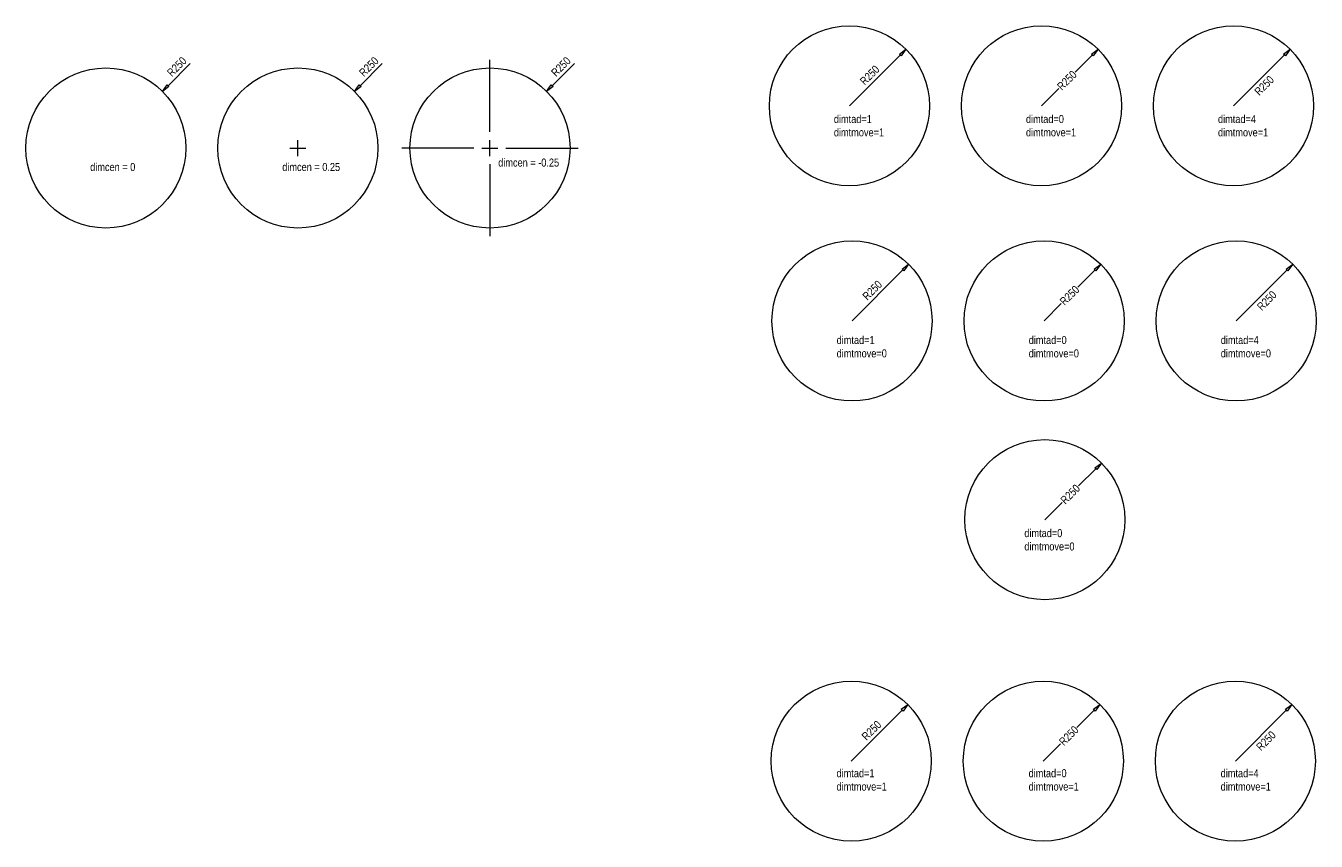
# Model space of a CAD drawing. Header units: metres. Extents: x -4.5 to 36.4, y -48.1 to 3.1.
# Drawn here: x -4.35 to 35.96, y -48.11 to -22.65 of the extents above; entities that cross this region are included whole.
import ezdxf

# ---------------------------------------------------------------- set-up
doc = ezdxf.new("R2010")
doc.units = ezdxf.units.M
doc.styles.add('OpenSansCondensed-Light', font='OpenSansCondensed-Light.ttf')
doc.dimstyles.new('EZ_RADIUS', dxfattribs={"dimtxt": 0.25, "dimasz": 0.25, "dimexe": 0.375, "dimexo": 0.125, "dimgap": 0.1, "dimtad": 1, "dimlfac": 100, "dimdsep": 46, "dimtxsty": 'OpenSansCondensed-Light', "dimblk": 'CLOSEDBLANK', "dimcen": 0.25, "dimadec": 0, "dimazin": 0, "dimtfac": 1, "dimtofl": 0, "dimtmove": 1, "dimatfit": 3, "dimarcsym": 0})
doc.dimstyles.new('EZ_RADIUS_INSIDE', dxfattribs={"dimtxt": 0.25, "dimasz": 0.25, "dimexe": 0.375, "dimexo": 0.125, "dimgap": 0.1, "dimtad": 0, "dimlfac": 100, "dimdsep": 46, "dimtxsty": 'OpenSansCondensed-Light', "dimblk": 'CLOSEDBLANK', "dimcen": 0.25, "dimadec": 0, "dimazin": 0, "dimtfac": 1, "dimtix": 1, "dimtofl": 0, "dimtmove": 0, "dimatfit": 0, "dimarcsym": 0})

# ---------------------------------------------------------------- blocks, each defined once
blk = doc.blocks.new('_CLOSEDBLANK')
at = {"color": 0, "linetype": 'ByBlock'}
blk.add_lwpolyline([(-1, 0.16), (0, 0), (-1, -0.16)], close=True, dxfattribs=at)
blk = doc.blocks.new('*D120')
at = {"color": 0, "lineweight": -2}
blk.add_line((21.382, -25.146), (22.973, -23.555), dxfattribs=at)
at = {"layer": 'Defpoints', "color": 0}
for p in [(23.149, -23.378), (21.382, -25.146)]:
    blk.add_point(p, dxfattribs=at)
at = {"color": 0, "lineweight": -2, "xscale": 0.25, "yscale": 0.25, "zscale": 0.25, "rotation": 45}
blk.add_blockref('_CLOSEDBLANK', (23.149, -23.378), dxfattribs=at)
at = {"color": 0, "insert": (22.015, -24.189), "char_height": 0.25, "attachment_point": 5, "rotation": 45, "style": 'OpenSansCondensed-Light'}
blk.add_mtext('R250', dxfattribs=at)
blk = doc.blocks.new('*D121')
at = {"color": 0, "lineweight": -2}
for p, q in [((28.434, -24.094), (28.973, -23.555)), ((27.92, -24.607), (27.382, -25.146))]:
    blk.add_line(p, q, dxfattribs=at)
at = {"layer": 'Defpoints', "color": 0}
for p in [(29.149, -23.378), (27.382, -25.146)]:
    blk.add_point(p, dxfattribs=at)
at = {"color": 0, "lineweight": -2, "xscale": 0.25, "yscale": 0.25, "zscale": 0.25, "rotation": 45}
blk.add_blockref('_CLOSEDBLANK', (29.149, -23.378), dxfattribs=at)
at = {"color": 0, "insert": (28.177, -24.351), "char_height": 0.25, "attachment_point": 5, "rotation": 45, "style": 'OpenSansCondensed-Light'}
blk.add_mtext('R250', dxfattribs=at)
blk = doc.blocks.new('*D122')
at = {"color": 0, "lineweight": -2}
blk.add_line((33.382, -25.146), (34.973, -23.555), dxfattribs=at)
at = {"layer": 'Defpoints', "color": 0}
for p in [(35.149, -23.378), (33.382, -25.146)]:
    blk.add_point(p, dxfattribs=at)
at = {"color": 0, "lineweight": -2, "xscale": 0.25, "yscale": 0.25, "zscale": 0.25, "rotation": 45}
blk.add_blockref('_CLOSEDBLANK', (35.149, -23.378), dxfattribs=at)
at = {"color": 0, "insert": (34.339, -24.512), "char_height": 0.25, "attachment_point": 5, "rotation": 45, "style": 'OpenSansCondensed-Light'}
blk.add_mtext('R250', dxfattribs=at)
blk = doc.blocks.new('*D127')
at = {"color": 0, "lineweight": -2}
blk.add_line((21.464, -31.862), (23.055, -30.271), dxfattribs=at)
at = {"layer": 'Defpoints', "color": 0}
for p in [(23.231, -30.094), (21.464, -31.862)]:
    blk.add_point(p, dxfattribs=at)
at = {"color": 0, "lineweight": -2, "xscale": 0.25, "yscale": 0.25, "zscale": 0.25, "rotation": 45}
blk.add_blockref('_CLOSEDBLANK', (23.231, -30.094), dxfattribs=at)
at = {"color": 0, "insert": (22.097, -30.905), "char_height": 0.25, "attachment_point": 5, "rotation": 45, "style": 'OpenSansCondensed-Light'}
blk.add_mtext('R250', dxfattribs=at)
blk = doc.blocks.new('*D128')
at = {"color": 0, "lineweight": -2}
for p, q in [((28.516, -30.809), (29.055, -30.271)), ((28.002, -31.323), (27.464, -31.862))]:
    blk.add_line(p, q, dxfattribs=at)
at = {"layer": 'Defpoints', "color": 0}
for p in [(29.231, -30.094), (27.464, -31.862)]:
    blk.add_point(p, dxfattribs=at)
at = {"color": 0, "lineweight": -2, "xscale": 0.25, "yscale": 0.25, "zscale": 0.25, "rotation": 45}
blk.add_blockref('_CLOSEDBLANK', (29.231, -30.094), dxfattribs=at)
at = {"color": 0, "insert": (28.259, -31.066), "char_height": 0.25, "attachment_point": 5, "rotation": 45, "style": 'OpenSansCondensed-Light'}
blk.add_mtext('R250', dxfattribs=at)
blk = doc.blocks.new('*D129')
at = {"color": 0, "lineweight": -2}
blk.add_line((33.464, -31.862), (35.055, -30.271), dxfattribs=at)
at = {"layer": 'Defpoints', "color": 0}
for p in [(35.231, -30.094), (33.464, -31.862)]:
    blk.add_point(p, dxfattribs=at)
at = {"color": 0, "lineweight": -2, "xscale": 0.25, "yscale": 0.25, "zscale": 0.25, "rotation": 45}
blk.add_blockref('_CLOSEDBLANK', (35.231, -30.094), dxfattribs=at)
at = {"color": 0, "insert": (34.421, -31.228), "char_height": 0.25, "attachment_point": 5, "rotation": 45, "style": 'OpenSansCondensed-Light'}
blk.add_mtext('R250', dxfattribs=at)
blk = doc.blocks.new('*D132')
at = {"color": 0, "lineweight": -2}
for p, q in [((28.539, -37.017), (29.078, -36.478)), ((28.025, -37.53), (27.487, -38.069))]:
    blk.add_line(p, q, dxfattribs=at)
at = {"layer": 'Defpoints', "color": 0}
for p in [(29.255, -36.301), (27.487, -38.069)]:
    blk.add_point(p, dxfattribs=at)
at = {"color": 0, "lineweight": -2, "xscale": 0.25, "yscale": 0.25, "zscale": 0.25, "rotation": 45}
blk.add_blockref('_CLOSEDBLANK', (29.255, -36.301), dxfattribs=at)
at = {"color": 0, "insert": (28.282, -37.273), "char_height": 0.25, "attachment_point": 5, "rotation": 45, "style": 'OpenSansCondensed-Light'}
blk.add_mtext('R250', dxfattribs=at)
blk = doc.blocks.new('*D137')
at = {"color": 0, "lineweight": -2}
blk.add_line((21.439, -45.609), (23.03, -44.018), dxfattribs=at)
at = {"layer": 'Defpoints', "color": 0}
for p in [(23.207, -43.841), (21.439, -45.609)]:
    blk.add_point(p, dxfattribs=at)
at = {"color": 0, "lineweight": -2, "xscale": 0.25, "yscale": 0.25, "zscale": 0.25, "rotation": 45}
blk.add_blockref('_CLOSEDBLANK', (23.207, -43.841), dxfattribs=at)
at = {"color": 0, "insert": (22.073, -44.652), "char_height": 0.25, "attachment_point": 5, "rotation": 45, "style": 'OpenSansCondensed-Light'}
blk.add_mtext('R250', dxfattribs=at)
blk = doc.blocks.new('*D138')
at = {"color": 0, "lineweight": -2}
for p, q in [((28.491, -44.557), (29.03, -44.018)), ((27.978, -45.07), (27.439, -45.609))]:
    blk.add_line(p, q, dxfattribs=at)
at = {"layer": 'Defpoints', "color": 0}
for p in [(29.207, -43.841), (27.439, -45.609)]:
    blk.add_point(p, dxfattribs=at)
at = {"color": 0, "lineweight": -2, "xscale": 0.25, "yscale": 0.25, "zscale": 0.25, "rotation": 45}
blk.add_blockref('_CLOSEDBLANK', (29.207, -43.841), dxfattribs=at)
at = {"color": 0, "insert": (28.235, -44.814), "char_height": 0.25, "attachment_point": 5, "rotation": 45, "style": 'OpenSansCondensed-Light'}
blk.add_mtext('R250', dxfattribs=at)
blk = doc.blocks.new('*D139')
at = {"color": 0, "lineweight": -2}
blk.add_line((33.439, -45.609), (35.03, -44.018), dxfattribs=at)
at = {"layer": 'Defpoints', "color": 0}
for p in [(35.207, -43.841), (33.439, -45.609)]:
    blk.add_point(p, dxfattribs=at)
at = {"color": 0, "lineweight": -2, "xscale": 0.25, "yscale": 0.25, "zscale": 0.25, "rotation": 45}
blk.add_blockref('_CLOSEDBLANK', (35.207, -43.841), dxfattribs=at)
at = {"color": 0, "insert": (34.396, -44.975), "char_height": 0.25, "attachment_point": 5, "rotation": 45, "style": 'OpenSansCondensed-Light'}
blk.add_mtext('R250', dxfattribs=at)
blk = doc.blocks.new('*D158')
at = {"color": 0, "lineweight": -2}
blk.add_line((0.789, -23.827), (0.098, -24.518), dxfattribs=at)
at = {"layer": 'Defpoints', "color": 0}
for p in [(-0.079, -24.694), (-1.846, -26.462)]:
    blk.add_point(p, dxfattribs=at)
at = {"color": 0, "lineweight": -2, "xscale": 0.25, "yscale": 0.25, "zscale": 0.25, "rotation": 225}
blk.add_blockref('_CLOSEDBLANK', (-0.079, -24.694), dxfattribs=at)
at = {"color": 0, "insert": (0.37, -23.922), "char_height": 0.25, "attachment_point": 5, "rotation": 45, "style": 'OpenSansCondensed-Light'}
blk.add_mtext('R250', dxfattribs=at)
blk = doc.blocks.new('*D159')
at = {"color": 0, "lineweight": -2}
blk.add_line((6.789, -23.827), (6.098, -24.518), dxfattribs=at)
at = {"color": 0}
for p, q in [((3.904, -26.462), (4.404, -26.462)), ((4.154, -26.712), (4.154, -26.212))]:
    blk.add_line(p, q, dxfattribs=at)
at = {"layer": 'Defpoints', "color": 0}
for p in [(5.921, -24.694), (4.154, -26.462)]:
    blk.add_point(p, dxfattribs=at)
at = {"color": 0, "lineweight": -2, "xscale": 0.25, "yscale": 0.25, "zscale": 0.25, "rotation": 225}
blk.add_blockref('_CLOSEDBLANK', (5.921, -24.694), dxfattribs=at)
at = {"color": 0, "insert": (6.37, -23.922), "char_height": 0.25, "attachment_point": 5, "rotation": 45, "style": 'OpenSansCondensed-Light'}
blk.add_mtext('R250', dxfattribs=at)
blk = doc.blocks.new('*D160')
at = {"color": 0}
for p, q in [((10.154, -25.962), (10.154, -23.712)), ((9.654, -26.462), (7.404, -26.462)), ((9.904, -26.462), (10.404, -26.462)), ((10.154, -26.712), (10.154, -26.212)), ((10.654, -26.462), (12.904, -26.462)), ((10.154, -26.962), (10.154, -29.212))]:
    blk.add_line(p, q, dxfattribs=at)
at = {"color": 0, "lineweight": -2}
blk.add_line((12.789, -23.827), (12.098, -24.518), dxfattribs=at)
at = {"layer": 'Defpoints', "color": 0}
for p in [(11.921, -24.694), (10.154, -26.462)]:
    blk.add_point(p, dxfattribs=at)
at = {"color": 0, "lineweight": -2, "xscale": 0.25, "yscale": 0.25, "zscale": 0.25, "rotation": 225}
blk.add_blockref('_CLOSEDBLANK', (11.921, -24.694), dxfattribs=at)
at = {"color": 0, "insert": (12.37, -23.922), "char_height": 0.25, "attachment_point": 5, "rotation": 45, "style": 'OpenSansCondensed-Light'}
blk.add_mtext('R250', dxfattribs=at)

msp = doc.modelspace()

# ---------------------------------------------------------------- linework, layer by layer
for centre in [(21.38155, -25.14606), (27.38155, -25.14606), (33.38155, -25.14606), (-1.84633, -26.46217), (4.15367, -26.46217), (10.15367, -26.46217), (21.46362, -31.86166), (27.46362, -31.86166), (33.46362, -31.86166), (27.48686, -38.06887), (21.43911, -45.60905), (27.43911, -45.60905), (33.43911, -45.60905)]:
    msp.add_circle(centre, 2.5)

# ---------------------------------------------------------------- texts
at = {"char_height": 0.25, "attachment_point": 1, "style": 'OpenSansCondensed-Light'}
for s, insert, width in [('\\C5;dimtad=1\\Pdimtmove=1', (20.89637, -25.43215), 1.0286902), ('\\C5;dimtad=0\\Pdimtmove=1', (26.89637, -25.43215), 1.0286902), ('\\C5;dimtad=4\\Pdimtmove=1', (32.89637, -25.43215), 1.0286902), ('\\C5;dimcen = 0', (-2.33504, -26.93043), 1.8053115), ('\\C5;dimcen = 0.25', (3.66496, -26.93043), 2.0935421), ('\\C5;dimcen = -0.25', (10.41115, -26.79187), 1.85335), ('\\C5;dimtad=1\\Pdimtmove=0', (20.98324, -32.33409), 1.0286902), ('\\C5;dimtad=0\\Pdimtmove=0', (26.98324, -32.33409), 1.0286902), ('\\C5;dimtad=4\\Pdimtmove=0', (32.98324, -32.33409), 1.0286902), ('\\C5;dimtad=0\\Pdimtmove=0', (26.84635, -38.36319), 1.0286902), ('\\C5;dimtad=1\\Pdimtmove=1', (20.97975, -45.86198), 1.0286902), ('\\C5;dimtad=0\\Pdimtmove=1', (26.97975, -45.86198), 1.0286902), ('\\C5;dimtad=4\\Pdimtmove=1', (32.97975, -45.86198), 1.0286902)]:
    msp.add_mtext(s, dxfattribs=dict(at, insert=insert, width=width))

# ---------------------------------------------------------------- dimensions: what is measured, and where the dimension line sits
for center, mpoint, dimstyle, override, picture, middle in [((21.38155, -25.14606), (23.14932, -23.37829), 'EZ_RADIUS_INSIDE', {"dimtad": 1}, '*D120', (22.01538, -24.1889)), ((27.38155, -25.14606), (29.14932, -23.37829), 'EZ_RADIUS_INSIDE', {"dimtad": 0}, '*D121', (28.17705, -24.35057)), ((33.38155, -25.14606), (35.14932, -23.37829), 'EZ_RADIUS_INSIDE', {"dimtad": 4}, '*D122', (34.33871, -24.51223)), ((-1.84633, -26.46217), (-0.07857, -24.6944), 'EZ_RADIUS', {"dimcen": 0}, '*D158', (0.37019, -23.92231)), ((4.15367, -26.46217), (5.92143, -24.6944), 'EZ_RADIUS', {"dimcen": 0.25}, '*D159', (6.37019, -23.92231)), ((10.15367, -26.46217), (11.92143, -24.6944), 'EZ_RADIUS', {"dimcen": -0.25}, '*D160', (12.37019, -23.92231)), ((21.46362, -31.86166), (23.23139, -30.0939), 'EZ_RADIUS_INSIDE', {"dimtad": 1}, '*D127', (22.09745, -30.9045)), ((27.46362, -31.86166), (29.23139, -30.0939), 'EZ_RADIUS_INSIDE', {"dimtad": 0}, '*D128', (28.25912, -31.06617)), ((33.46362, -31.86166), (35.23139, -30.0939), 'EZ_RADIUS_INSIDE', {"dimtad": 4}, '*D129', (34.42078, -31.22783)), ((27.48686, -38.06887), (29.25463, -36.3011), 'EZ_RADIUS_INSIDE', {"dimtad": 0}, '*D132', (28.28235, -37.27337)), ((21.43911, -45.60905), (23.20688, -43.84129), 'EZ_RADIUS_INSIDE', {"dimtad": 1}, '*D137', (22.07294, -44.65189)), ((27.43911, -45.60905), (29.20688, -43.84129), 'EZ_RADIUS_INSIDE', {"dimtad": 0}, '*D138', (28.2346, -44.81356)), ((33.43911, -45.60905), (35.20688, -43.84129), 'EZ_RADIUS_INSIDE', {"dimtad": 4}, '*D139', (34.39627, -44.97522))]:
    dim = msp.add_radius_dim(center=center, mpoint=mpoint, dimstyle=dimstyle, override=override)
    dim.commit()
    dim.dimension.update_dxf_attribs({"geometry": picture, "text_midpoint": middle})

doc.saveas('drawing.dxf')
